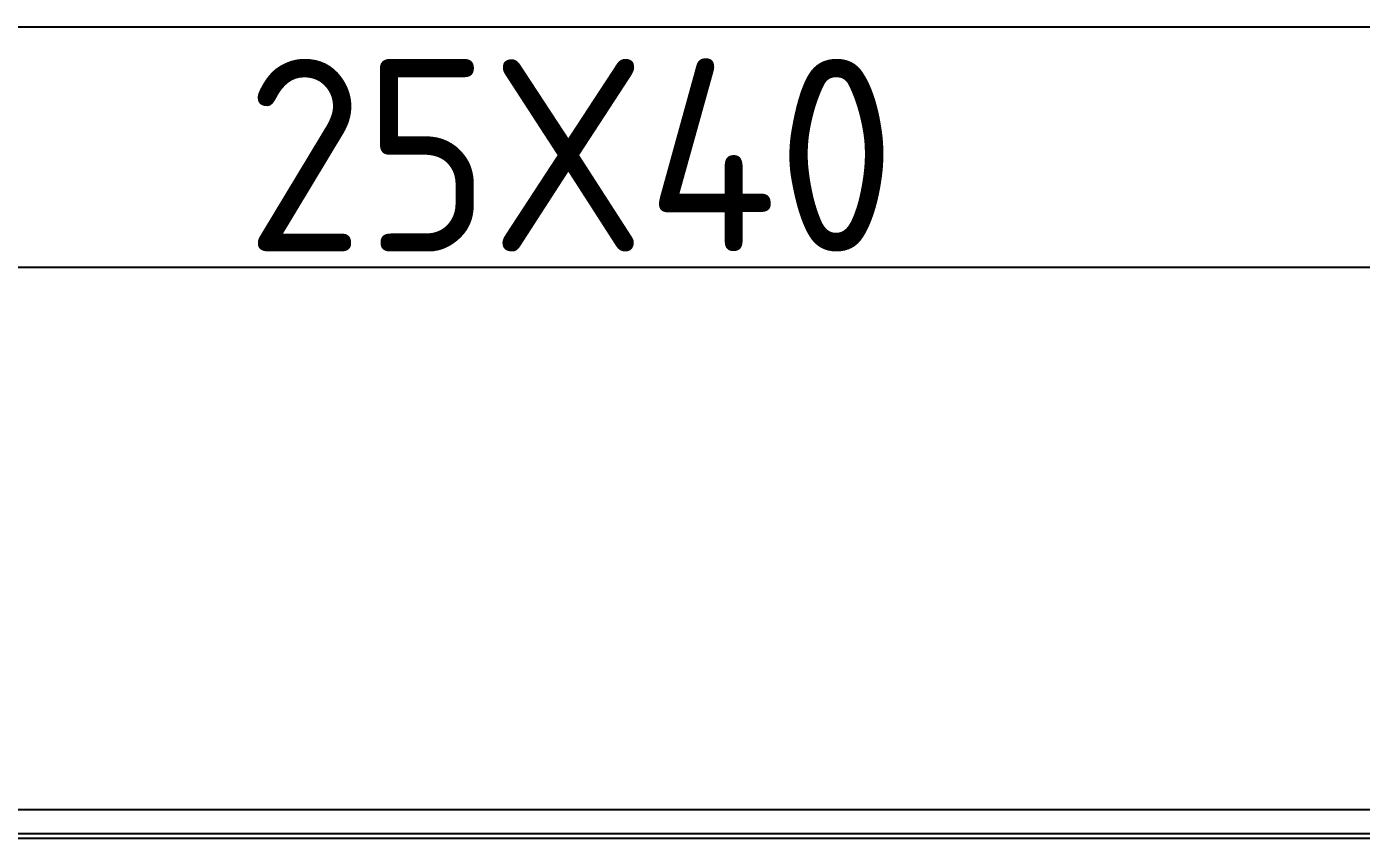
# Model space of a CAD drawing. Header units: millimetres. Extents: x 42222 to 59290, y 36233 to 38835.
# Drawn here: x 52238.2 to 52376.7, y 37227.2 to 37311.4 of the extents above; entities that cross this region are included whole.
import ezdxf

# ---------------------------------------------------------------- set-up
doc = ezdxf.new("R2010")
doc.units = ezdxf.units.MM
for name, color, linetype in [('000-PI-ORMAR', 2, 'Continuous'), ('000-PI_TEXT', 7, 'Continuous'), ('002-PI-Kabelska kanalica', 150, 'Continuous')]:
    doc.layers.add(name, color=color, linetype=linetype)
doc.styles.add('PI0', font='isocpeur.ttf', dxfattribs={"width": 0.9})

msp = doc.modelspace()

# ---------------------------------------------------------------- linework, layer by layer
at = {"layer": '000-PI-ORMAR'}
for p, q in [((52009.62, 37230.151), (52604.62, 37230.151)), ((52006.468, 37227.651), (52606.468, 37227.651)), ((52039.468, 37227.151), (52573.468, 37227.151))]:
    msp.add_line(p, q, dxfattribs=at)
at = {"layer": '002-PI-Kabelska kanalica', "ltscale": 0.25, "elevation": 0}
msp.add_lwpolyline([(52034.62, 37311.436), (52579.62, 37311.436), (52579.62, 37286.436), (52034.62, 37286.436)], close=True, dxfattribs=at)

# ---------------------------------------------------------------- texts
at = {"layer": '000-PI_TEXT', "insert": (52294.62, 37298.093), "char_height": 20, "width": 570, "attachment_point": 5, "style": 'PI0'}
msp.add_mtext('25X40', dxfattribs=at)

doc.saveas('drawing.dxf')
